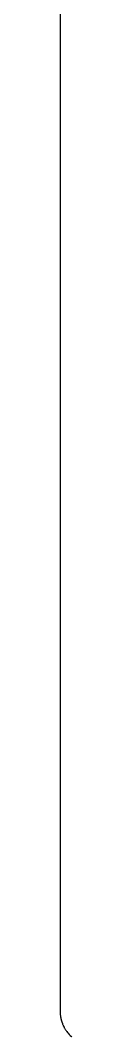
# Model space of a CAD drawing. Header units: metres. Extents: x 0 to 195, y 0 to 250.
# Drawn here: x 0 to 0.36, y 31.24 to 62.5 of the extents above; entities that cross this region are included whole.
import ezdxf

# ---------------------------------------------------------------- set-up
doc = ezdxf.new("R2010")
doc.units = ezdxf.units.M

msp = doc.modelspace()

# ---------------------------------------------------------------- linework, layer by layer
for p, q in [((0, 216.018), (0, 31.9824)), ((0, 31.9824), (0.00098, 31.9648)), ((0.00098, 31.9648), (0.00098, 31.9473)), ((0.00098, 31.9473), (0.00195, 31.9307)), ((0.00195, 31.9307), (0.00977, 31.8604)), ((0.00977, 31.8604), (0.0127, 31.8438)), ((0.0127, 31.8438), (0.01562, 31.8262)), ((0.01562, 31.8262), (0.01855, 31.8096)), ((0.01855, 31.8096), (0.02148, 31.792)), ((0.02148, 31.792), (0.02539, 31.7754)), ((0.02539, 31.7754), (0.0293, 31.7578)), ((0.0293, 31.7578), (0.04883, 31.6914)), ((0.04883, 31.6914), (0.06641, 31.6416)), ((0.06641, 31.6416), (0.07324, 31.625)), ((0.07324, 31.625), (0.0791, 31.6094)), ((0.0791, 31.6094), (0.08691, 31.5938)), ((0.08691, 31.5938), (0.09375, 31.5771)), ((0.09375, 31.5771), (0.11719, 31.5303)), ((0.11719, 31.5303), (0.125, 31.5156)), ((0.125, 31.5156), (0.13379, 31.5)), ((0.13379, 31.5), (0.14258, 31.4854)), ((0.14258, 31.4854), (0.15234, 31.4697)), ((0.15234, 31.4697), (0.16113, 31.4551)), ((0.16113, 31.4551), (0.1709, 31.4404)), ((0.1709, 31.4404), (0.18066, 31.4268)), ((0.18066, 31.4268), (0.19141, 31.4121)), ((0.19141, 31.4121), (0.20117, 31.3984)), ((0.20117, 31.3984), (0.22266, 31.3711)), ((0.22266, 31.3711), (0.23438, 31.3574)), ((0.23438, 31.3574), (0.24512, 31.3438)), ((0.24512, 31.3438), (0.28027, 31.3057)), ((0.28027, 31.3057), (0.30566, 31.2803)), ((0.30566, 31.2803), (0.34375, 31.2451)), ((0.34375, 31.2451), (0.35742, 31.2344))]:
    msp.add_line(p, q)

doc.saveas('drawing.dxf')
